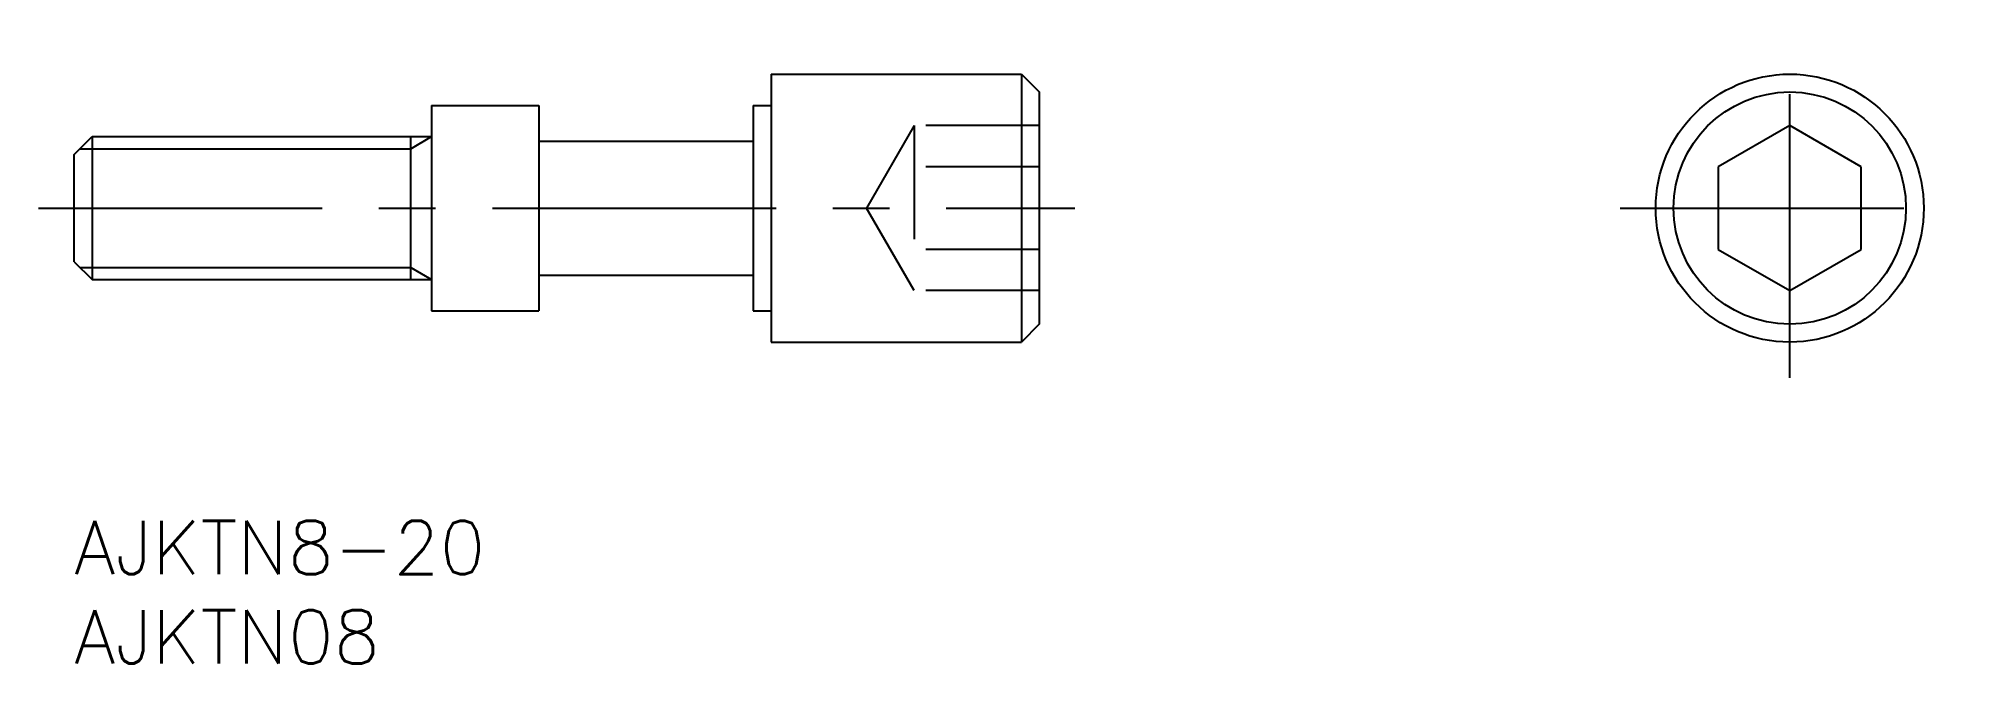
# Model space of a CAD drawing. Extents: x -2 to 106, y -8 to 27.
import ezdxf

# ---------------------------------------------------------------- set-up
doc = ezdxf.new("R2010")
doc.units = 0
doc.header["$LTSCALE"] = 0.5
doc.linetypes.add('CENTER', pattern=[50.8, 31.75, -6.35, 6.35, -6.35])
doc.linetypes.add('DASHED', pattern=[19.05, 12.7, -6.35])
for name, color, linetype in [('MSM_CENTER', 1, 'CENTER'), ('MSM_CONTINUOUS', 7, 'CONTINUOUS'), ('MSM_DASHED', 4, 'DASHED'), ('MSM_NARROW', 5, 'CONTINUOUS'), ('MSM_PART_NUMBER', 7, 'CONTINUOUS')]:
    doc.layers.add(name, color=color, linetype=linetype)
doc.styles.get("Standard").update_dxf_attribs({"font": 'txt.shx', "height": 3, "bigfont": 'bigfont.shx'})

# ---------------------------------------------------------------- blocks, each defined once
blk = doc.blocks.new('*U5')
at = {"layer": 'MSM_PART_NUMBER'}
blk.add_text('AJKTN8-20', height=3, dxfattribs=at).set_placement((0, -3))
blk = doc.blocks.new('*U6')
at = {"layer": 'MSM_PART_NUMBER'}
blk.add_text('AJKTN08', height=3, dxfattribs=at).set_placement((0, -8))

msp = doc.modelspace()

# ---------------------------------------------------------------- linework, layer by layer
at = {"layer": 'MSM_CENTER'}
for p, q in [((96, 8), (96, 27)), ((-2, 17.5), (56, 17.5)), ((86.5, 17.5), (105.5, 17.5))]:
    msp.add_line(p, q, dxfattribs=at)
at = {"layer": 'MSM_CONTINUOUS'}
for p, q in [((39, 25), (53, 25)), ((39, 25), (39, 10)), ((53, 25), (53, 10)), ((53, 25), (54, 24)), ((54, 24), (54, 11)), ((20, 23.25), (26, 23.25)), ((20, 23.25), (20, 11.75)), ((26, 23.25), (26, 11.75)), ((38, 23.25), (39, 23.25)), ((38, 23.25), (38, 11.75)), ((0, 20.5), (1, 21.5)), ((1, 21.5), (20, 21.5)), ((1, 21.5), (1, 13.5)), ((18.83, 13.5), (18.83, 21.5)), ((96, 22.12), (92, 19.81)), ((100, 19.81), (96, 22.12)), ((0, 14.5), (0, 20.5)), ((26, 21.25), (38, 21.25)), ((92, 19.81), (92, 15.19)), ((100, 15.19), (100, 19.81)), ((92, 15.19), (96, 12.88)), ((96, 12.88), (100, 15.19)), ((0, 14.5), (1, 13.5)), ((1, 13.5), (20, 13.5)), ((26, 13.75), (38, 13.75)), ((20, 11.75), (26, 11.75)), ((38, 11.75), (39, 11.75)), ((54, 11), (53, 10)), ((39, 10), (53, 10))]:
    msp.add_line(p, q, dxfattribs=at)
for radius in [7.5, 6.5]:
    msp.add_circle((96, 17.5), radius, dxfattribs=at)
at = {"layer": 'MSM_DASHED'}
for p, q in [((47, 22.12), (44.33, 17.5)), ((54, 22.12), (47, 22.12)), ((47, 22.12), (47, 12.88)), ((54, 19.81), (47, 19.81)), ((47, 12.88), (44.33, 17.5)), ((54, 15.19), (47, 15.19)), ((54, 12.88), (47, 12.88))]:
    msp.add_line(p, q, dxfattribs=at)
at = {"layer": 'MSM_NARROW'}
for p, q in [((18.83, 20.82), (20, 21.5)), ((0.32, 20.82), (18.83, 20.82)), ((0.32, 14.18), (18.83, 14.18)), ((18.83, 14.18), (20, 13.5))]:
    msp.add_line(p, q, dxfattribs=at)

# ---------------------------------------------------------------- block references
at = {"layer": 'MSM_CONTINUOUS'}
for name in ['*U5', '*U6']:
    msp.add_blockref(name, (0, 0), dxfattribs=at)

doc.saveas('drawing.dxf')
